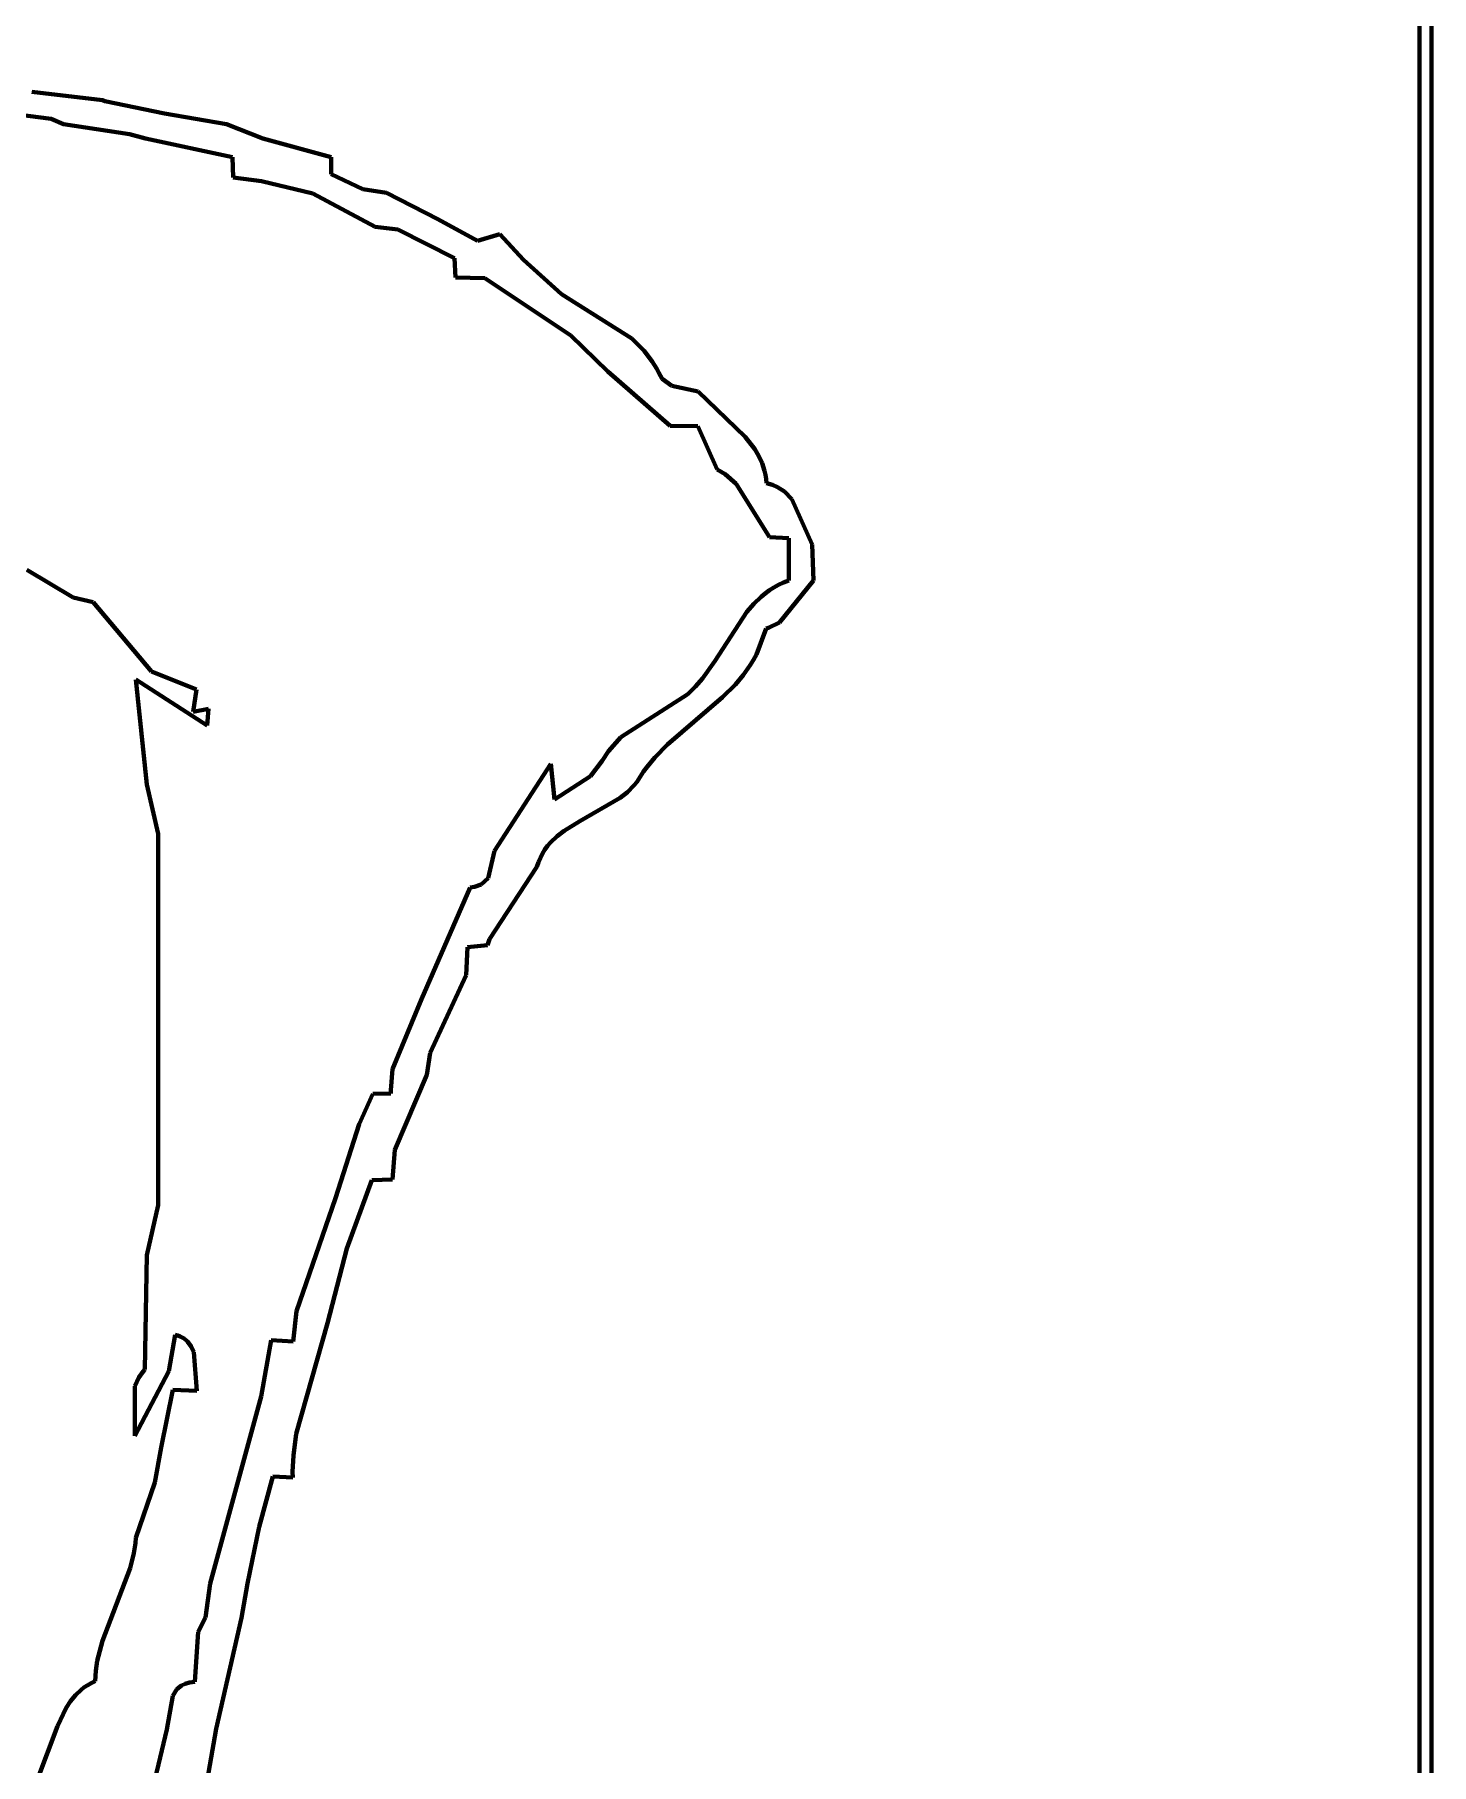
# Model space of a CAD drawing. Header units: millimetres. Extents: x 0 to 7.9, y 0 to 11.
# Drawn here: x 6.306 to 7.875, y 7.482 to 9.426 of the extents above; entities that cross this region are included whole.
import ezdxf

# ---------------------------------------------------------------- set-up
doc = ezdxf.new("R2010")
doc.units = ezdxf.units.MM
doc.layers.add('color#010101ff', color=7, linetype='CONTINUOUS', lineweight=100)
doc.layers.add('color#ffffffff', color=7, linetype='CONTINUOUS', lineweight=100)

msp = doc.modelspace()

# ---------------------------------------------------------------- linework, layer by layer
at = {"layer": 'color#010101ff'}
for p, q in [((7.875, 11.0278), (7.875, 0)), ((7.8611, 0.014), (7.8616, 11.0137)), ((6.3026, 9.3617), (6.3817, 9.3523)), ((6.3817, 9.3523), (6.3843, 9.351)), ((6.3843, 9.351), (6.4514, 9.3371)), ((6.3241, 9.3312), (6.2098, 9.3459)), ((6.3379, 9.3253), (6.3241, 9.3312)), ((6.4514, 9.3371), (6.5211, 9.3254)), ((6.4121, 9.3141), (6.3379, 9.3253)), ((6.4302, 9.309), (6.4121, 9.3141)), ((6.5211, 9.3254), (6.5618, 9.3093)), ((6.5618, 9.3093), (6.6389, 9.2882)), ((6.5278, 9.2882), (6.4302, 9.309)), ((6.5286, 9.2654), (6.5278, 9.2882)), ((6.6389, 9.2882), (6.6389, 9.2692)), ((6.5604, 9.2614), (6.5286, 9.2654)), ((6.6183, 9.2472), (6.5604, 9.2614)), ((6.6389, 9.2692), (6.6742, 9.2521)), ((6.6742, 9.2521), (6.701, 9.248)), ((6.6881, 9.2099), (6.6183, 9.2472)), ((6.701, 9.248), (6.7585, 9.2184)), ((6.7585, 9.2184), (6.803, 9.1941)), ((6.7138, 9.207), (6.6881, 9.2099)), ((6.7774, 9.1748), (6.7138, 9.207)), ((6.803, 9.1941), (6.8282, 9.2015)), ((6.8282, 9.2015), (6.8548, 9.173)), ((6.7784, 9.1529), (6.7774, 9.1748)), ((6.8548, 9.173), (6.8975, 9.1344)), ((6.8113, 9.1524), (6.7784, 9.1529)), ((6.9079, 9.0878), (6.8113, 9.1524)), ((6.8975, 9.1344), (6.9767, 9.0843)), ((6.9496, 9.0474), (6.9079, 9.0878)), ((6.9767, 9.0843), (6.9905, 9.0705)), ((6.9905, 9.0705), (6.9995, 9.0588)), ((6.9995, 9.0588), (7.0047, 9.0502)), ((7.0198, 8.9863), (6.9496, 9.0474)), ((7.0047, 9.0502), (7.0071, 9.0457)), ((7.0071, 9.0457), (7.0107, 9.0391)), ((7.0107, 9.0391), (7.0216, 9.0312)), ((7.0216, 9.0312), (7.0513, 9.0249)), ((7.0513, 9.0249), (7.1038, 8.9741)), ((7.0508, 8.9861), (7.0198, 8.9863)), ((7.0726, 8.9372), (7.0508, 8.9861)), ((7.1038, 8.9741), (7.1148, 8.96)), ((7.1148, 8.96), (7.1193, 8.9524)), ((7.1193, 8.9524), (7.123, 8.9444)), ((7.123, 8.9444), (7.1258, 8.9358)), ((7.0814, 8.9322), (7.0726, 8.9372)), ((7.0938, 8.9213), (7.0814, 8.9322)), ((7.1311, 8.8612), (7.0938, 8.9213)), ((7.1258, 8.9358), (7.1268, 8.9313)), ((7.1268, 8.9313), (7.1275, 8.9267)), ((7.1275, 8.9267), (7.1279, 8.9218)), ((7.1279, 8.9218), (7.1345, 8.92)), ((7.1345, 8.92), (7.1404, 8.9174)), ((7.1404, 8.9174), (7.148, 8.9124)), ((7.148, 8.9124), (7.1562, 8.9039)), ((7.1562, 8.9039), (7.1793, 8.8532)), ((7.1531, 8.8603), (7.1311, 8.8612)), ((7.1529, 8.8126), (7.1531, 8.8603)), ((7.1793, 8.8532), (7.1807, 8.8126)), ((6.2969, 8.8244), (6.3487, 8.7934)), ((7.1311, 8.8016), (7.1361, 8.8048)), ((7.1361, 8.8048), (7.1414, 8.8077)), ((7.1414, 8.8077), (7.147, 8.8103)), ((7.1807, 8.8126), (7.1424, 8.7655)), ((7.147, 8.8103), (7.1529, 8.8126)), ((6.3487, 8.7934), (6.3713, 8.7884)), ((6.3713, 8.7884), (6.437, 8.7105)), ((7.1059, 8.7774), (7.1135, 8.7863)), ((7.1135, 8.7863), (7.1219, 8.7944)), ((7.1219, 8.7944), (7.1264, 8.7981)), ((7.1264, 8.7981), (7.1311, 8.8016)), ((7.0698, 8.7219), (7.1059, 8.7774)), ((7.1424, 8.7655), (7.1303, 8.7595)), ((7.1276, 8.7586), (7.1166, 8.7296)), ((7.1303, 8.7595), (7.1276, 8.7586)), ((7.1166, 8.7296), (7.1133, 8.7235)), ((6.437, 8.7105), (6.4876, 8.6901)), ((7.0559, 8.7023), (7.0698, 8.7219)), ((7.1096, 8.7175), (7.1017, 8.7063)), ((7.1133, 8.7235), (7.1096, 8.7175)), ((6.4995, 8.6497), (6.4192, 8.7014)), ((6.4192, 8.7014), (6.4316, 8.5835)), ((6.4876, 8.6901), (6.4838, 8.6651)), ((7.0396, 8.685), (7.0481, 8.6933)), ((7.0481, 8.6933), (7.0559, 8.7023)), ((7.093, 8.6959), (7.0786, 8.6814)), ((7.1017, 8.7063), (7.093, 8.6959)), ((6.4838, 8.6651), (6.5009, 8.6682)), ((6.5009, 8.6682), (6.4995, 8.6497)), ((6.9643, 8.6367), (7.0396, 8.685)), ((7.0786, 8.6814), (7.0165, 8.6282)), ((6.9503, 8.6209), (6.9643, 8.6367)), ((6.9301, 8.5928), (6.9434, 8.6099)), ((6.9434, 8.6099), (6.9503, 8.6209)), ((7.0023, 8.6137), (6.9937, 8.6033)), ((7.0165, 8.6282), (7.0023, 8.6137)), ((6.8223, 8.5089), (6.8854, 8.6065)), ((6.8854, 8.6065), (6.8897, 8.5667)), ((6.8897, 8.5667), (6.9301, 8.5928)), ((6.9859, 8.5921), (6.9823, 8.5861)), ((6.9897, 8.5978), (6.9859, 8.5921)), ((6.9937, 8.6033), (6.9897, 8.5978)), ((6.4316, 8.5835), (6.4443, 8.5279)), ((6.9717, 8.5748), (6.9636, 8.5683)), ((6.979, 8.5821), (6.9717, 8.5748)), ((6.9823, 8.5861), (6.979, 8.5821)), ((6.9636, 8.5683), (6.9181, 8.5423)), ((6.9181, 8.5423), (6.9005, 8.5315)), ((6.4443, 8.5279), (6.4445, 8.1107)), ((6.882, 8.5144), (6.879, 8.5103)), ((6.8853, 8.5182), (6.882, 8.5144)), ((6.8926, 8.5253), (6.8853, 8.5182)), ((6.9005, 8.5315), (6.8926, 8.5253)), ((6.815, 8.4781), (6.8223, 8.5089)), ((6.8716, 8.4961), (6.8698, 8.4907)), ((6.8738, 8.5011), (6.8716, 8.4961)), ((6.8762, 8.5058), (6.8738, 8.5011)), ((6.879, 8.5103), (6.8762, 8.5058)), ((6.8072, 8.4711), (6.815, 8.4781)), ((6.8698, 8.4907), (6.8168, 8.4097)), ((6.7403, 8.3421), (6.7951, 8.4675)), ((6.7951, 8.4675), (6.7997, 8.4683)), ((6.7997, 8.4683), (6.8072, 8.4711)), ((6.7921, 8.4008), (6.7904, 8.3691)), ((6.8144, 8.4029), (6.7921, 8.4008)), ((6.8168, 8.4097), (6.8144, 8.4029)), ((6.7904, 8.3691), (6.75, 8.282)), ((6.7077, 8.2635), (6.7403, 8.3421)), ((6.75, 8.282), (6.7464, 8.257)), ((6.7057, 8.2401), (6.7077, 8.2635)), ((6.7464, 8.257), (6.7102, 8.1728)), ((6.6703, 8.2018), (6.6857, 8.236)), ((6.6857, 8.236), (6.7058, 8.2361)), ((6.7058, 8.2361), (6.7057, 8.2401)), ((6.6438, 8.1187), (6.6703, 8.2018)), ((6.7102, 8.1728), (6.7075, 8.1395)), ((6.6843, 8.1389), (6.6562, 8.0619)), ((6.7075, 8.1395), (6.6843, 8.1389)), ((6.4445, 8.1107), (6.4315, 8.0547)), ((6.6, 7.9916), (6.6438, 8.1187)), ((6.4315, 8.0547), (6.4295, 7.9261)), ((6.6562, 8.0619), (6.6348, 7.978)), ((6.5959, 7.9574), (6.6, 7.9916)), ((6.6348, 7.978), (6.5996, 7.8538)), ((6.4563, 7.9242), (6.4633, 7.9652)), ((6.4633, 7.9652), (6.4663, 7.9643)), ((6.4663, 7.9643), (6.469, 7.9633)), ((6.469, 7.9633), (6.4737, 7.9608)), ((6.4737, 7.9608), (6.4775, 7.9577)), ((6.4775, 7.9577), (6.4816, 7.952)), ((6.4816, 7.952), (6.4843, 7.9455)), ((6.5603, 7.8958), (6.5715, 7.9591)), ((6.5715, 7.9591), (6.5959, 7.9574)), ((6.4843, 7.9455), (6.488, 7.902)), ((6.4181, 7.8515), (6.4563, 7.9242)), ((6.4226, 7.9172), (6.4183, 7.9075)), ((6.4275, 7.924), (6.4226, 7.9172)), ((6.4295, 7.9261), (6.4275, 7.924)), ((6.4183, 7.9075), (6.4181, 7.8515)), ((6.4607, 7.9034), (6.4476, 7.8384)), ((6.488, 7.902), (6.4607, 7.9034)), ((6.5029, 7.6857), (6.5603, 7.8958)), ((6.5996, 7.8538), (6.5963, 7.8295)), ((6.4476, 7.8384), (6.4408, 7.799)), ((6.5963, 7.8295), (6.5955, 7.811)), ((6.4408, 7.799), (6.4194, 7.7371)), ((6.5731, 7.806), (6.5579, 7.7492)), ((6.5957, 7.8047), (6.5731, 7.806)), ((6.5955, 7.811), (6.5957, 7.8047)), ((6.4194, 7.7371), (6.4189, 7.7312)), ((6.5579, 7.7492), (6.5446, 7.6858)), ((6.4171, 7.7197), (6.4129, 7.7028)), ((6.4189, 7.7312), (6.4171, 7.7197)), ((6.4129, 7.7028), (6.3818, 7.6212)), ((6.4975, 7.6476), (6.5029, 7.6857)), ((6.5446, 7.6858), (6.5379, 7.6473)), ((6.4895, 7.6314), (6.4975, 7.6476)), ((6.5379, 7.6473), (6.5095, 7.5223)), ((6.3818, 7.6212), (6.376, 7.5989)), ((6.4856, 7.5753), (6.4895, 7.6314)), ((6.376, 7.5989), (6.3743, 7.5875)), ((6.3743, 7.5875), (6.3735, 7.5758)), ((6.3515, 7.5603), (6.346, 7.5535)), ((6.3579, 7.5664), (6.3515, 7.5603)), ((6.3614, 7.5691), (6.3579, 7.5664)), ((6.3652, 7.5716), (6.3614, 7.5691)), ((6.3692, 7.5738), (6.3652, 7.5716)), ((6.3735, 7.5758), (6.3692, 7.5738)), ((6.4609, 7.5595), (6.4655, 7.5668)), ((6.4655, 7.5668), (6.4705, 7.571)), ((6.4705, 7.571), (6.4747, 7.5731)), ((6.4747, 7.5731), (6.4797, 7.5746)), ((6.4797, 7.5746), (6.4856, 7.5753)), ((6.3411, 7.5461), (6.3313, 7.5254)), ((6.346, 7.5535), (6.3411, 7.5461)), ((6.454, 7.5218), (6.4609, 7.5595)), ((6.3313, 7.5254), (6.3085, 7.4648)), ((6.4323, 7.4297), (6.454, 7.5218)), ((6.5095, 7.5223), (6.497, 7.4495))]:
    msp.add_line(p, q, dxfattribs=at)
at = {"layer": 'color#ffffffff'}
for p, q in [((7.8616, 11.0137), (7.8611, 0.014)), ((6.3817, 9.3523), (6.3026, 9.3617)), ((6.3843, 9.351), (6.3817, 9.3523)), ((6.4514, 9.3371), (6.3843, 9.351)), ((6.2098, 9.3459), (6.3241, 9.3312)), ((6.3241, 9.3312), (6.3379, 9.3253)), ((6.5211, 9.3254), (6.4514, 9.3371)), ((6.3379, 9.3253), (6.4121, 9.3141)), ((6.4121, 9.3141), (6.4302, 9.309)), ((6.5618, 9.3093), (6.5211, 9.3254)), ((6.6389, 9.2882), (6.5618, 9.3093)), ((6.4302, 9.309), (6.5278, 9.2882)), ((6.5278, 9.2882), (6.5286, 9.2654)), ((6.6389, 9.2692), (6.6389, 9.2882)), ((6.5286, 9.2654), (6.5604, 9.2614)), ((6.5604, 9.2614), (6.6183, 9.2472)), ((6.6742, 9.2521), (6.6389, 9.2692)), ((6.701, 9.248), (6.6742, 9.2521)), ((6.6183, 9.2472), (6.6881, 9.2099)), ((6.7585, 9.2184), (6.701, 9.248)), ((6.803, 9.1941), (6.7585, 9.2184)), ((6.6881, 9.2099), (6.7138, 9.207)), ((6.7138, 9.207), (6.7774, 9.1748)), ((6.8282, 9.2015), (6.803, 9.1941)), ((6.8548, 9.173), (6.8282, 9.2015)), ((6.7774, 9.1748), (6.7784, 9.1529)), ((6.8975, 9.1344), (6.8548, 9.173)), ((6.7784, 9.1529), (6.8113, 9.1524)), ((6.8113, 9.1524), (6.9079, 9.0878)), ((6.9767, 9.0843), (6.8975, 9.1344)), ((6.9079, 9.0878), (6.9496, 9.0474)), ((6.9905, 9.0705), (6.9767, 9.0843)), ((6.9995, 9.0588), (6.9905, 9.0705)), ((7.0047, 9.0502), (6.9995, 9.0588)), ((6.9496, 9.0474), (7.0198, 8.9863)), ((7.0071, 9.0457), (7.0047, 9.0502)), ((7.0107, 9.0391), (7.0071, 9.0457)), ((7.0216, 9.0312), (7.0107, 9.0391)), ((7.0513, 9.0249), (7.0216, 9.0312)), ((7.1038, 8.9741), (7.0513, 9.0249)), ((7.0198, 8.9863), (7.0508, 8.9861)), ((7.0508, 8.9861), (7.0726, 8.9372)), ((7.1148, 8.96), (7.1038, 8.9741)), ((7.1193, 8.9524), (7.1148, 8.96)), ((7.123, 8.9444), (7.1193, 8.9524)), ((7.1258, 8.9358), (7.123, 8.9444)), ((7.0726, 8.9372), (7.0814, 8.9322)), ((7.0814, 8.9322), (7.0938, 8.9213)), ((7.0938, 8.9213), (7.1311, 8.8612)), ((7.1268, 8.9313), (7.1258, 8.9358)), ((7.1275, 8.9267), (7.1268, 8.9313)), ((7.1279, 8.9218), (7.1275, 8.9267)), ((7.1345, 8.92), (7.1279, 8.9218)), ((7.1404, 8.9174), (7.1345, 8.92)), ((7.148, 8.9124), (7.1404, 8.9174)), ((7.1562, 8.9039), (7.148, 8.9124)), ((7.1793, 8.8532), (7.1562, 8.9039)), ((7.1311, 8.8612), (7.1531, 8.8603)), ((7.1531, 8.8603), (7.1529, 8.8126)), ((7.1807, 8.8126), (7.1793, 8.8532)), ((6.3487, 8.7934), (6.2969, 8.8244)), ((7.1361, 8.8048), (7.1311, 8.8016)), ((7.1414, 8.8077), (7.1361, 8.8048)), ((7.147, 8.8103), (7.1414, 8.8077)), ((7.1424, 8.7655), (7.1807, 8.8126)), ((7.1529, 8.8126), (7.147, 8.8103)), ((6.3713, 8.7884), (6.3487, 8.7934)), ((6.437, 8.7105), (6.3713, 8.7884)), ((7.1135, 8.7863), (7.1059, 8.7774)), ((7.1219, 8.7944), (7.1135, 8.7863)), ((7.1264, 8.7981), (7.1219, 8.7944)), ((7.1311, 8.8016), (7.1264, 8.7981)), ((7.1059, 8.7774), (7.0698, 8.7219)), ((7.1303, 8.7595), (7.1424, 8.7655)), ((7.1166, 8.7296), (7.1276, 8.7586)), ((7.1276, 8.7586), (7.1303, 8.7595)), ((7.1133, 8.7235), (7.1166, 8.7296)), ((6.4876, 8.6901), (6.437, 8.7105)), ((7.0698, 8.7219), (7.0559, 8.7023)), ((7.1017, 8.7063), (7.1096, 8.7175)), ((7.1096, 8.7175), (7.1133, 8.7235)), ((6.4316, 8.5835), (6.4192, 8.7014)), ((6.4192, 8.7014), (6.4995, 8.6497)), ((6.4838, 8.6651), (6.4876, 8.6901)), ((7.0481, 8.6933), (7.0396, 8.685)), ((7.0559, 8.7023), (7.0481, 8.6933)), ((7.0786, 8.6814), (7.093, 8.6959)), ((7.093, 8.6959), (7.1017, 8.7063)), ((6.5009, 8.6682), (6.4838, 8.6651)), ((6.4995, 8.6497), (6.5009, 8.6682)), ((7.0396, 8.685), (6.9643, 8.6367)), ((7.0165, 8.6282), (7.0786, 8.6814)), ((6.9643, 8.6367), (6.9503, 8.6209)), ((6.9434, 8.6099), (6.9301, 8.5928)), ((6.9503, 8.6209), (6.9434, 8.6099)), ((6.9937, 8.6033), (7.0023, 8.6137)), ((7.0023, 8.6137), (7.0165, 8.6282)), ((6.8854, 8.6065), (6.8223, 8.5089)), ((6.8897, 8.5667), (6.8854, 8.6065)), ((6.9301, 8.5928), (6.8897, 8.5667)), ((6.9823, 8.5861), (6.9859, 8.5921)), ((6.9859, 8.5921), (6.9897, 8.5978)), ((6.9897, 8.5978), (6.9937, 8.6033)), ((6.4443, 8.5279), (6.4316, 8.5835)), ((6.9636, 8.5683), (6.9717, 8.5748)), ((6.9717, 8.5748), (6.979, 8.5821)), ((6.979, 8.5821), (6.9823, 8.5861)), ((6.9181, 8.5423), (6.9636, 8.5683)), ((6.9005, 8.5315), (6.9181, 8.5423)), ((6.4445, 8.1107), (6.4443, 8.5279)), ((6.879, 8.5103), (6.882, 8.5144)), ((6.882, 8.5144), (6.8853, 8.5182)), ((6.8853, 8.5182), (6.8926, 8.5253)), ((6.8926, 8.5253), (6.9005, 8.5315)), ((6.8223, 8.5089), (6.815, 8.4781)), ((6.8698, 8.4907), (6.8716, 8.4961)), ((6.8716, 8.4961), (6.8738, 8.5011)), ((6.8738, 8.5011), (6.8762, 8.5058)), ((6.8762, 8.5058), (6.879, 8.5103)), ((6.815, 8.4781), (6.8072, 8.4711)), ((6.8168, 8.4097), (6.8698, 8.4907)), ((6.7951, 8.4675), (6.7403, 8.3421)), ((6.7997, 8.4683), (6.7951, 8.4675)), ((6.8072, 8.4711), (6.7997, 8.4683)), ((6.7904, 8.3691), (6.7921, 8.4008)), ((6.7921, 8.4008), (6.8144, 8.4029)), ((6.8144, 8.4029), (6.8168, 8.4097)), ((6.75, 8.282), (6.7904, 8.3691)), ((6.7403, 8.3421), (6.7077, 8.2635)), ((6.7464, 8.257), (6.75, 8.282)), ((6.7077, 8.2635), (6.7057, 8.2401)), ((6.7102, 8.1728), (6.7464, 8.257)), ((6.6857, 8.236), (6.6703, 8.2018)), ((6.7058, 8.2361), (6.6857, 8.236)), ((6.7057, 8.2401), (6.7058, 8.2361)), ((6.6703, 8.2018), (6.6438, 8.1187)), ((6.7075, 8.1395), (6.7102, 8.1728)), ((6.6562, 8.0619), (6.6843, 8.1389)), ((6.6843, 8.1389), (6.7075, 8.1395)), ((6.4315, 8.0547), (6.4445, 8.1107)), ((6.6438, 8.1187), (6.6, 7.9916)), ((6.4295, 7.9261), (6.4315, 8.0547)), ((6.6348, 7.978), (6.6562, 8.0619)), ((6.6, 7.9916), (6.5959, 7.9574)), ((6.5996, 7.8538), (6.6348, 7.978)), ((6.4633, 7.9652), (6.4563, 7.9242)), ((6.4663, 7.9643), (6.4633, 7.9652)), ((6.469, 7.9633), (6.4663, 7.9643)), ((6.4737, 7.9608), (6.469, 7.9633)), ((6.4775, 7.9577), (6.4737, 7.9608)), ((6.4816, 7.952), (6.4775, 7.9577)), ((6.4843, 7.9455), (6.4816, 7.952)), ((6.5715, 7.9591), (6.5603, 7.8958)), ((6.5959, 7.9574), (6.5715, 7.9591)), ((6.488, 7.902), (6.4843, 7.9455)), ((6.4563, 7.9242), (6.4181, 7.8515)), ((6.4183, 7.9075), (6.4226, 7.9172)), ((6.4226, 7.9172), (6.4275, 7.924)), ((6.4275, 7.924), (6.4295, 7.9261)), ((6.4181, 7.8515), (6.4183, 7.9075)), ((6.4476, 7.8384), (6.4607, 7.9034)), ((6.4607, 7.9034), (6.488, 7.902)), ((6.5603, 7.8958), (6.5029, 7.6857)), ((6.5963, 7.8295), (6.5996, 7.8538)), ((6.4408, 7.799), (6.4476, 7.8384)), ((6.5955, 7.811), (6.5963, 7.8295)), ((6.4194, 7.7371), (6.4408, 7.799)), ((6.5579, 7.7492), (6.5731, 7.806)), ((6.5731, 7.806), (6.5957, 7.8047)), ((6.5957, 7.8047), (6.5955, 7.811)), ((6.4189, 7.7312), (6.4194, 7.7371)), ((6.5446, 7.6858), (6.5579, 7.7492)), ((6.4129, 7.7028), (6.4171, 7.7197)), ((6.4171, 7.7197), (6.4189, 7.7312)), ((6.3818, 7.6212), (6.4129, 7.7028)), ((6.5029, 7.6857), (6.4975, 7.6476)), ((6.5379, 7.6473), (6.5446, 7.6858)), ((6.4975, 7.6476), (6.4895, 7.6314)), ((6.5095, 7.5223), (6.5379, 7.6473)), ((6.376, 7.5989), (6.3818, 7.6212)), ((6.4895, 7.6314), (6.4856, 7.5753)), ((6.3743, 7.5875), (6.376, 7.5989)), ((6.3735, 7.5758), (6.3743, 7.5875)), ((6.346, 7.5535), (6.3515, 7.5603)), ((6.3515, 7.5603), (6.3579, 7.5664)), ((6.3579, 7.5664), (6.3614, 7.5691)), ((6.3614, 7.5691), (6.3652, 7.5716)), ((6.3652, 7.5716), (6.3692, 7.5738)), ((6.3692, 7.5738), (6.3735, 7.5758)), ((6.4655, 7.5668), (6.4609, 7.5595)), ((6.4705, 7.571), (6.4655, 7.5668)), ((6.4747, 7.5731), (6.4705, 7.571)), ((6.4797, 7.5746), (6.4747, 7.5731)), ((6.4856, 7.5753), (6.4797, 7.5746)), ((6.3313, 7.5254), (6.3411, 7.5461)), ((6.3411, 7.5461), (6.346, 7.5535)), ((6.4609, 7.5595), (6.454, 7.5218)), ((6.3085, 7.4648), (6.3313, 7.5254)), ((6.454, 7.5218), (6.4323, 7.4297)), ((6.497, 7.4495), (6.5095, 7.5223))]:
    msp.add_line(p, q, dxfattribs=at)

doc.saveas('drawing.dxf')
